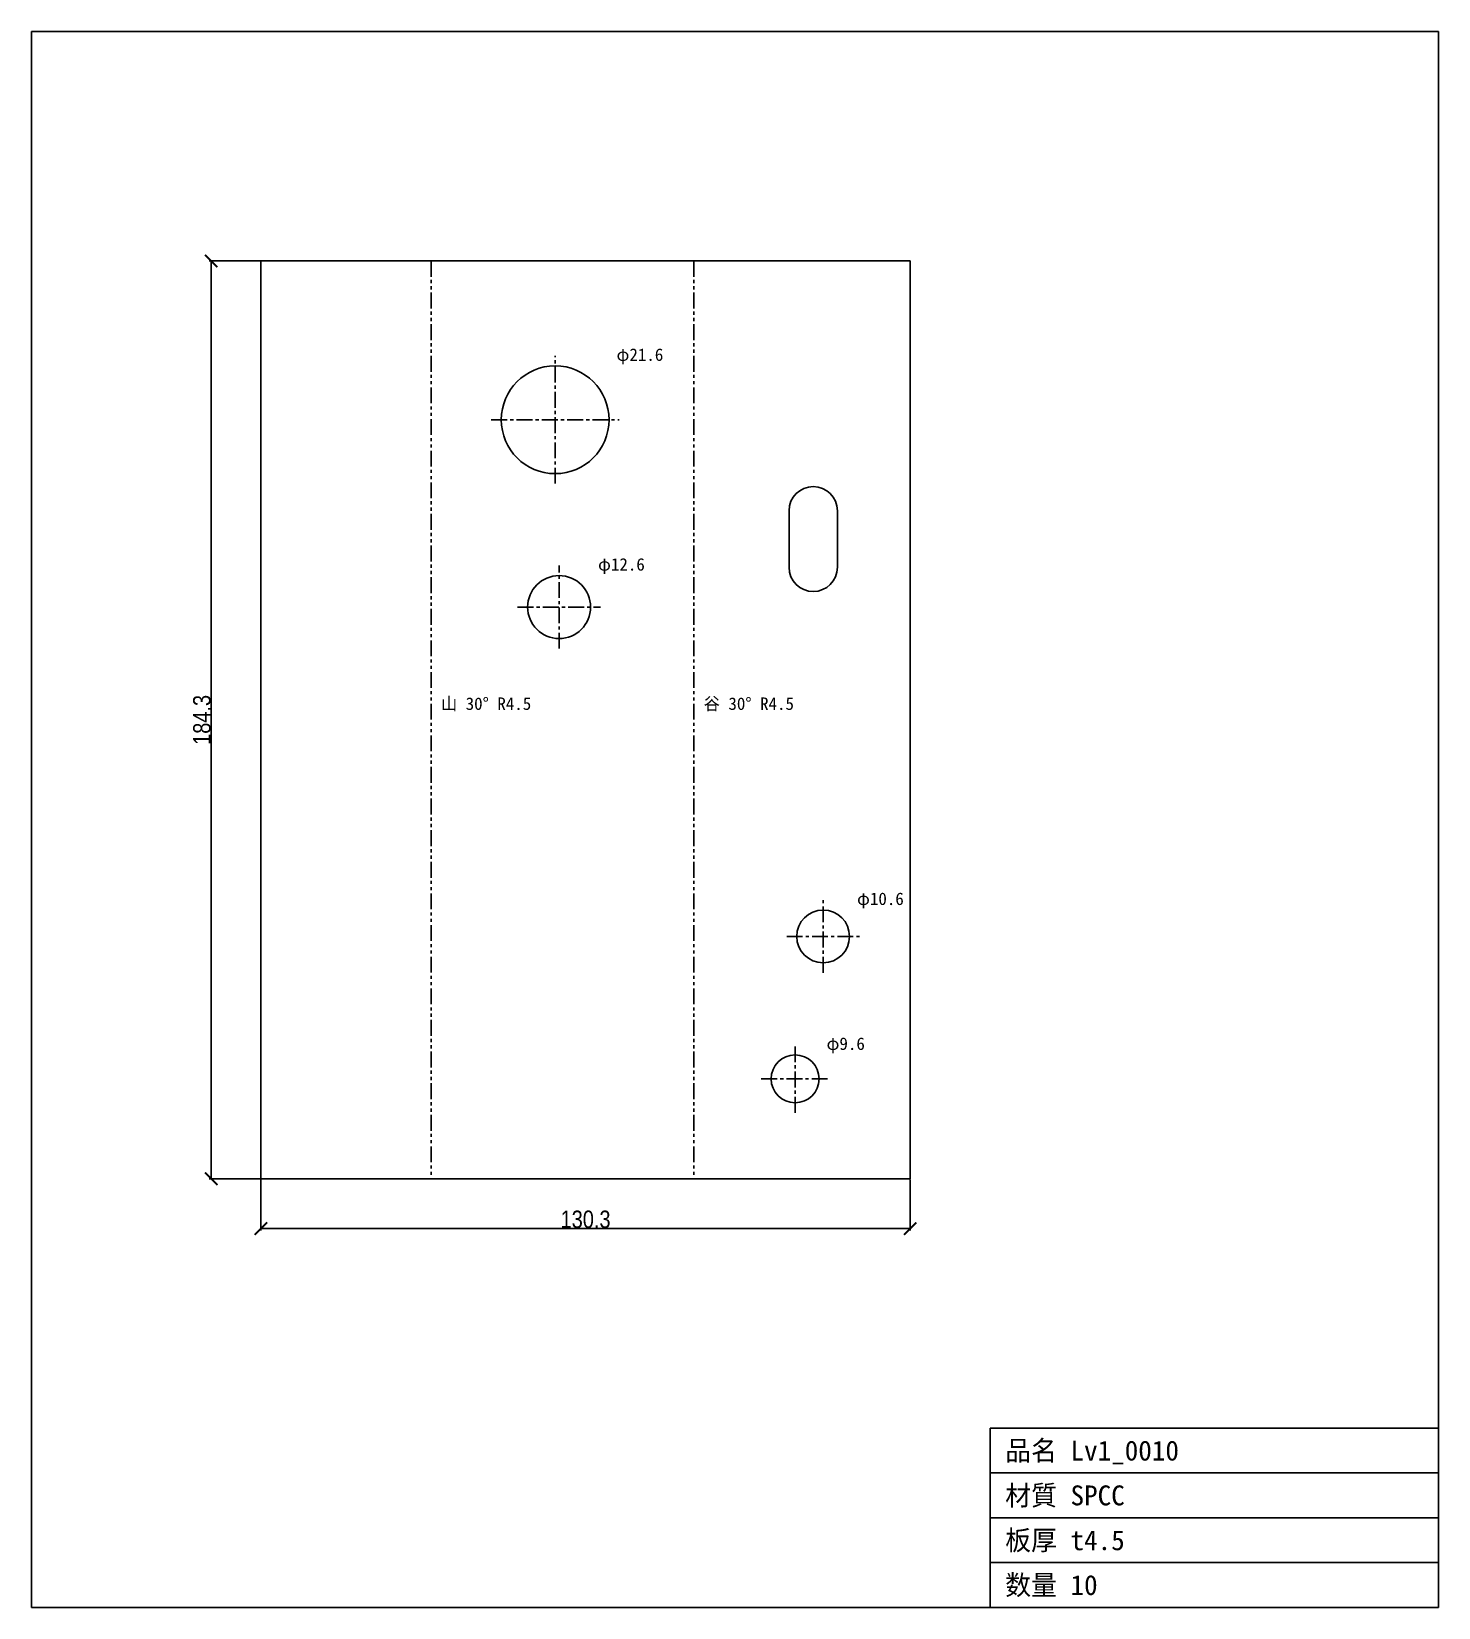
# Model space of a CAD drawing. Header units: millimetres. Extents: x -46 to 236, y -86 to 230.
import ezdxf

# ---------------------------------------------------------------- set-up
doc = ezdxf.new("R2010")
doc.units = ezdxf.units.MM
doc.linetypes.add('CENTER', pattern=[5.08, 3.175, -0.635, 0.635, -0.635])
doc.linetypes.add('PHANTOM', pattern=[6.35, 3.175, -0.635, 0.635, -0.635, 0.635, -0.635])
for name, color, linetype in [('BEND', 7, 'Continuous'), ('CENTER', 7, 'Continuous'), ('CUT', 7, 'Continuous'), ('DIM', 7, 'Continuous'), ('FRAME', 7, 'Continuous'), ('TEXT', 7, 'Continuous')]:
    doc.layers.add(name, color=color, linetype=linetype)
doc.styles.add('OpenSansCondensed-Light', font='OpenSansCondensed-Light.ttf')
doc.dimstyles.new('EZDXF', dxfattribs={"dimtxt": 0.25, "dimasz": 0.175, "dimexe": 0.375, "dimexo": 0.125, "dimgap": 0.1, "dimtad": 1, "dimlfac": 100, "dimzin": 12, "dimdsep": 46, "dimtxsty": 'OpenSansCondensed-Light', "dimblk": 'ARCHTICK', "dimcen": 2.5, "dimazin": 3, "dimtfac": 0.5, "dimtmove": 2, "dimatfit": 3})

# ---------------------------------------------------------------- blocks, each defined once
blk = doc.blocks.new('_ARCHTICK')
at = {"color": 0, "linetype": 'BYBLOCK', "const_width": 0.15}
blk.add_lwpolyline([(-0.5, -0.5), (0.5, 0.5)], dxfattribs=at)

msp = doc.modelspace()

# ---------------------------------------------------------------- linework, layer by layer
at = {"layer": 'BEND', "color": 3, "linetype": 'PHANTOM'}
for p, q in [((34.14, 184.29), (34.14, 0)), ((86.89, 184.29), (86.89, 0))]:
    msp.add_line(p, q, dxfattribs=at)
at = {"layer": 'CENTER', "color": 1, "linetype": 'CENTER'}
for p, q in [((59.06, 139.59), (59.06, 165.23)), ((46.24, 152.41), (71.88, 152.41)), ((59.85, 106.48), (59.85, 123.12)), ((51.53, 114.8), (68.17, 114.8)), ((112.86, 41.37), (112.86, 55.98)), ((105.56, 48.67), (120.17, 48.67)), ((107.24, 13.26), (107.24, 26.88)), ((100.43, 20.07), (114.05, 20.07))]:
    msp.add_line(p, q, dxfattribs=at)
at = {"layer": 'CUT'}
for p, q in [((0, 184.29), (0, 0)), ((130.33, 184.29), (0, 184.29)), ((130.33, 0), (130.33, 184.29)), ((106.01, 122.78), (106.01, 134.14)), ((115.73, 134.14), (115.73, 122.78)), ((0, 0), (130.33, 0))]:
    msp.add_line(p, q, dxfattribs=at)
for centre, radius in [((59.06, 152.41), 10.82), ((59.85, 114.8), 6.32), ((112.86, 48.67), 5.3), ((107.24, 20.07), 4.81)]:
    msp.add_circle(centre, radius, dxfattribs=at)
for centre, start, end in [((110.87, 134.14), 0, 180), ((110.87, 122.78), 180, 0)]:
    msp.add_arc(centre, 4.86, start, end, dxfattribs=at)
at = {"layer": 'FRAME'}
for p, q in [((236.41, 230.36), (-46.07, 230.36)), ((-46.07, 230.36), (-46.07, -86.07)), ((236.41, -86.07), (236.41, 230.36)), ((146.41, -86.07), (146.41, -50.07)), ((146.41, -50.07), (236.41, -50.07)), ((146.41, -59.07), (236.41, -59.07)), ((146.41, -68.07), (236.41, -68.07)), ((146.41, -77.07), (236.41, -77.07)), ((-46.07, -86.07), (236.41, -86.07))]:
    msp.add_line(p, q, dxfattribs=at)

# ---------------------------------------------------------------- texts
at = {"layer": 'TEXT'}
for s, height, p in [('φ21.6', 2.5, (71.38, 164.23)), ('φ12.6', 2.5, (67.67, 122.12)), ('山 30° R4.5', 2.5, (36.14, 94.15)), ('谷 30° R4.5', 2.5, (88.89, 94.15)), ('φ10.6', 2.5, (119.67, 54.98)), ('φ9.6', 2.5, (113.55, 25.88)), ('品名 Lv1_0010', 4, (149.41, -56.57)), ('材質 SPCC', 4, (149.41, -65.57)), ('板厚 t4.5', 4, (149.41, -74.57)), ('数量 10', 4, (149.41, -83.57))]:
    msp.add_text(s, height=height, dxfattribs=at).set_placement(p)

# ---------------------------------------------------------------- dimensions: what is measured, and where the dimension line sits
at = {"layer": 'DIM'}
msp.add_linear_dim(base=(-10, 0), p1=(0, 0), p2=(0, 184.29), angle=90, dimstyle='EZDXF', override={"dimtxt": 3.5, "dimasz": 2.5, "dimdec": 1, "dimlfac": 1}, dxfattribs=at).render()
msp.add_linear_dim(base=(0, -10), p1=(0, 0), p2=(130.33, 0), dimstyle='EZDXF', override={"dimtxt": 3.5, "dimasz": 2.5, "dimdec": 1, "dimlfac": 1}, dxfattribs=at).render()

doc.saveas('drawing.dxf')
